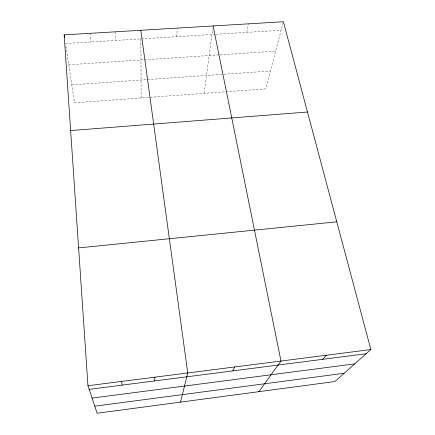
<?xml version="1.0" encoding="UTF-8"?>
<svg xmlns="http://www.w3.org/2000/svg" width="435" height="435" viewBox="0 0 435 435"><rect width="100%" height="100%" fill="white"/><g stroke="black" fill="none" stroke-linecap="round" stroke-linejoin="round"><path stroke-width="0.33" stroke-dasharray="2.17 1.63" d="M176.67 36.687L177.224 28.106M204.178 93.34L212.764 28.59M246.803 32.369L248.505 23.838M283.228 22.402L265.671 88.849L74.554 102.812L65.772 45.517M71.802 84.841L223.275 74.303M223.943 74.254L270.38 71.025M68.725 64.75L219.224 54.87M219.892 54.826L275.627 51.161M65.468 43.527L215.33 34.305M215.999 34.262L281.151 30.254M89.958 33.332L90.844 41.967M115.514 31.798L115.976 40.422M140.864 38.889L141.152 97.946"/><path stroke-width="0.65" d="M154.659 380.935L154.909 377.167M180.498 402.13L187.741 372.969L140.82 30.287M232.845 370.881L234.791 366.955M258.874 391.674L280.977 361.05L213.117 25.959M322.504 359.353L326.326 355.248M370.854 349.555L334.874 381.538L97.141 413.25L87.957 385.725L64.146 34.876L283.397 21.75L370.854 349.555L87.957 385.725M94.786 406.181L344.177 373.268M92.09 398.101L354.753 363.867M89.17 389.358L366.145 353.742M78.605 247.917L336.777 221.823M70.639 130.571L307.48 112.012M64.146 34.876L64.554 37.541M121.653 381.419L122.121 385.122"/></g></svg>
